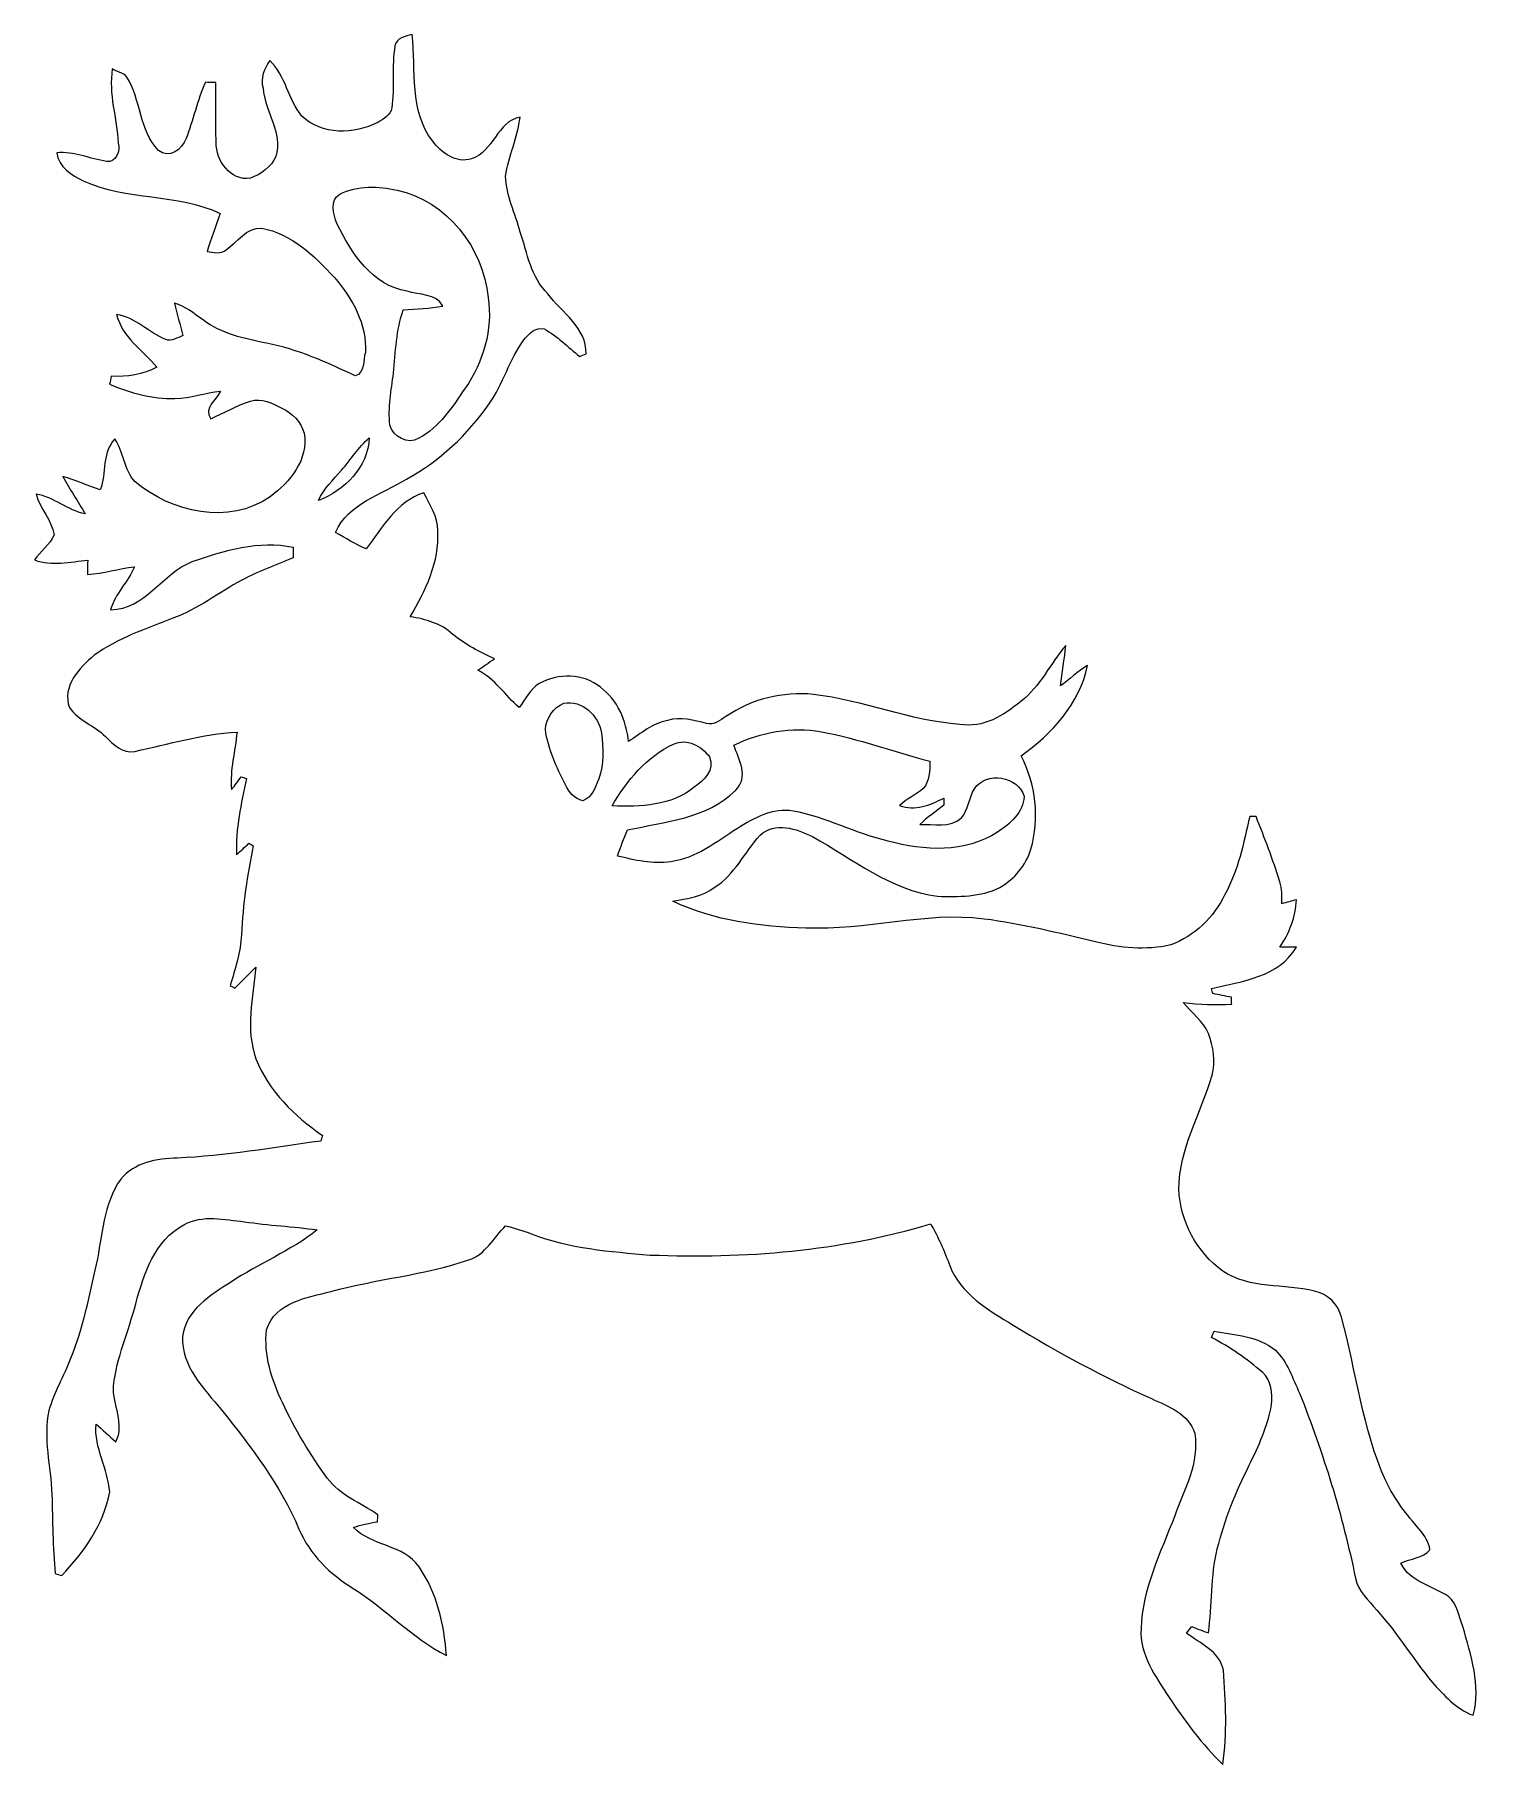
# Model space of a CAD drawing. Header units: centimetres. Extents: x -11.3 to 11.6, y -14.2 to 13.2.
import ezdxf

# ---------------------------------------------------------------- set-up
doc = ezdxf.new("R2010")
doc.units = ezdxf.units.CM
doc.header["$MEASUREMENT"] = 0
doc.layers.add('Layer 1', color=7, linetype='Continuous')

msp = doc.modelspace()

# ---------------------------------------------------------------- linework, layer by layer
at = {"layer": 'Layer 1', "color": 250}
for points, knots in [([(-5.56789, 12.97799), (-5.54179, 13.10711), (-5.40209, 13.12933), (-5.29555, 13.15755), (-5.29555, 13.15755), (-5.22817, 12.59734), (-5.34599, 11.94717), (-4.96888, 11.47127), (-4.96888, 11.47127), (-4.83306, 11.28536), (-4.59528, 11.11215), (-4.35469, 11.1947), (-4.35469, 11.1947), (-4.00685, 11.30053), (-3.95358, 11.78489), (-3.58528, 11.85192), (-3.58528, 11.85192), (-3.62656, 11.53195), (-3.76943, 11.23668), (-3.81741, 10.91812), (-3.81741, 10.91812), (-3.80541, 10.60944), (-3.66501, 10.32863), (-3.58387, 10.03547), (-3.58387, 10.03547), (-3.47204, 9.6968), (-3.41595, 9.31933), (-3.14748, 9.05863), (-3.14748, 9.05863), (-2.92806, 8.75806), (-2.53224, 8.52487), (-2.54247, 8.10648), (-2.54247, 8.10648), (-2.56787, 8.09625), (-2.61867, 8.07544), (-2.64442, 8.06521), (-2.64442, 8.06521), (-2.82646, 8.21796), (-2.99932, 8.38623), (-3.20604, 8.50547), (-3.20604, 8.50547), (-3.33728, 8.54075), (-3.4544, 8.42186), (-3.52884, 8.32838), (-3.52884, 8.32838), (-3.75461, 8.01652), (-3.8548, 7.63517), (-4.07529, 7.31979), (-4.07529, 7.31979), (-4.41713, 6.8326), (-4.8581, 6.41103), (-5.38445, 6.1281), (-5.38445, 6.1281), (-5.78132, 5.88081), (-6.29885, 5.74851), (-6.50769, 5.28532), (-6.50769, 5.28532), (-6.35, 5.19218), (-6.19125, 5.09764), (-6.02298, 5.02391), (-6.02298, 5.02391), (-5.76792, 5.35905), (-5.54214, 5.77427), (-5.11175, 5.91114), (-5.11175, 5.91114), (-5.01615, 5.71959), (-4.88068, 5.53367), (-4.88985, 5.30895), (-4.88985, 5.30895), (-4.85634, 4.81859), (-5.08564, 4.36245), (-5.32589, 3.95041), (-5.32589, 3.95041), (-5.08071, 3.91301), (-4.83729, 3.84493), (-4.64996, 3.67206), (-4.64996, 3.67206), (-4.45417, 3.50732), (-4.22593, 3.39019), (-3.99309, 3.28718), (-3.99309, 3.28718), (-4.08023, 3.22439), (-4.16948, 3.16548), (-4.25697, 3.10339), (-4.25697, 3.10339), (-3.98427, 2.97109), (-3.82446, 2.70581), (-3.60151, 2.51389), (-3.60151, 2.51389), (-3.50308, 2.64548), (-3.43147, 2.80741), (-3.28366, 2.89278), (-3.28366, 2.89278), (-2.98944, 3.06317), (-2.58057, 3.05753), (-2.31528, 2.83422), (-2.31528, 2.83422), (-2.04188, 2.63807), (-1.90782, 2.30399), (-1.86972, 1.97908), (-1.86972, 1.97908), (-1.67146, 2.1015), (-1.49154, 2.27048), (-1.25307, 2.30928), (-1.25307, 2.30928), (-1.04704, 2.37984), (-0.83785, 2.30928), (-0.63641, 2.26448), (-0.63641, 2.26448), (-0.5207, 2.23026), (-0.42157, 2.31846), (-0.32914, 2.37208), (-0.32914, 2.37208), (0.0702, 2.65218), (0.57362, 2.7686), (1.05728, 2.72203), (1.05728, 2.72203), (1.84009, 2.62573), (2.58198, 2.30681), (3.37079, 2.2479), (3.37079, 2.2479), (3.73662, 2.18616), (4.0707, 2.38513), (4.33564, 2.61267), (4.33564, 2.61267), (4.64432, 2.84409), (4.79884, 3.21134), (5.0486, 3.49638), (5.0486, 3.49638), (5.02814, 3.28154), (4.9844, 3.07022), (4.96288, 2.85574), (4.96288, 2.85574), (5.10469, 2.96404), (5.23522, 3.08751), (5.38903, 3.17959), (5.38903, 3.17959), (5.27367, 2.57422), (4.826, 2.10256), (4.34199, 1.75225), (4.34199, 1.75225), (4.56918, 1.30034), (4.64079, 0.76165), (4.49333, 0.27376), (4.49333, 0.27376), (4.41889, 0.01693), (4.23227, -0.19932), (4.00367, -0.33373), (4.00367, -0.33373), (3.70029, -0.48189), (3.3461, -0.47907), (3.01696, -0.47131), (3.01696, -0.47131), (2.27083, -0.37747), (1.67711, 0.12488), (1.03752, 0.47237), (1.03752, 0.47237), (0.79199, 0.59972), (0.43991, 0.71261), (0.21131, 0.49459), (0.21131, 0.49459), (-0.03563, 0.22437), (-0.19191, -0.13335), (-0.51435, -0.33161), (-0.51435, -0.33161), (-0.70203, -0.47943), (-0.94474, -0.5013), (-1.16981, -0.54822), (-1.16981, -0.54822), (-0.51717, -0.85831), (0.21907, -0.95568), (0.93451, -0.97226), (0.93451, -0.97226), (1.87995, -1.02023), (2.81023, -0.71014), (3.75567, -0.83044), (3.75567, -0.83044), (4.3501, -0.90699), (4.93289, -1.05269), (5.51533, -1.19098), (5.51533, -1.19098), (5.90197, -1.29011), (6.31684, -1.32856), (6.70877, -1.24037), (6.70877, -1.24037), (7.08237, -1.0989), (7.39493, -0.80116), (7.56638, -0.44062), (7.56638, -0.44062), (7.77452, -0.05891), (7.86201, 0.37183), (7.9569, 0.79199), (7.9569, 0.79199), (7.9823, 0.79199), (8.03275, 0.79163), (8.05815, 0.79128), (8.05815, 0.79128), (8.1915, 0.45085), (8.32485, 0.10936), (8.43492, -0.23989), (8.43492, -0.23989), (8.47196, -0.35278), (8.4649, -0.47272), (8.4642, -0.58984), (8.4642, -0.58984), (8.54216, -0.56868), (8.61977, -0.5461), (8.69809, -0.52458), (8.69809, -0.52458), (8.6808, -0.79693), (8.58873, -1.0541), (8.43351, -1.276), (8.43351, -1.276), (8.49912, -1.27564), (8.63, -1.27494), (8.69527, -1.27459), (8.69527, -1.27459), (8.42186, -1.75013), (7.83696, -1.81116), (7.35365, -1.93111), (7.35365, -1.93111), (7.35894, -1.95051), (7.36917, -1.98967), (7.37447, -2.00907), (7.37447, -2.00907), (7.47077, -2.02741), (7.57167, -2.04964), (7.67009, -2.06869), (7.67009, -2.06869), (7.67045, -2.09656), (7.67151, -2.15159), (7.67221, -2.17911), (7.67221, -2.17911), (7.41609, -2.18722), (7.16033, -2.18369), (6.90704, -2.14912), (6.90704, -2.14912), (7.03404, -2.3174), (7.22066, -2.44228), (7.30638, -2.64019), (7.30638, -2.64019), (7.37835, -2.84868), (7.42703, -3.08398), (7.36212, -3.30129), (7.36212, -3.30129), (7.18785, -3.90278), (6.84248, -4.46193), (6.83613, -5.10505), (6.83613, -5.10505), (6.85553, -5.61128), (7.12364, -6.10235), (7.53251, -6.39974), (7.53251, -6.39974), (7.96149, -6.68902), (8.50265, -6.59624), (8.98313, -6.71407), (8.98313, -6.71407), (9.18916, -6.75922), (9.35814, -6.92185), (9.41105, -7.12646), (9.41105, -7.12646), (9.64142, -7.98901), (9.74055, -8.896), (10.10991, -9.71691), (10.10991, -9.71691), (10.24572, -9.99949), (10.4394, -10.25102), (10.64436, -10.48738), (10.64436, -10.48738), (10.72162, -10.57945), (10.79324, -10.68458), (10.80982, -10.80699), (10.80982, -10.80699), (10.69657, -10.94034), (10.49937, -10.94422), (10.34909, -11.01796), (10.34909, -11.01796), (10.49373, -11.32029), (10.85039, -11.37214), (11.10297, -11.54712), (11.10297, -11.54712), (11.24656, -11.66036), (11.26172, -11.86215), (11.32981, -12.0209), (11.32981, -12.0209), (11.4554, -12.47246), (11.62367, -12.95329), (11.49138, -13.42319), (11.49138, -13.42319), (11.22433, -13.32477), (11.02854, -13.10464), (10.84262, -12.89967), (10.84262, -12.89967), (10.54171, -12.52784), (10.28982, -12.11756), (9.96879, -11.76196), (9.96879, -11.76196), (9.83791, -11.60851), (9.67352, -11.46351), (9.63189, -11.25679), (9.63189, -11.25679), (9.42622, -10.25701), (9.12283, -9.27841), (8.74712, -8.32944), (8.74712, -8.32944), (8.63424, -8.09766), (8.55768, -7.83131), (8.36366, -7.6514), (8.36366, -7.6514), (8.09343, -7.41821), (7.72442, -7.4168), (7.39281, -7.34871), (7.39281, -7.34871), (7.3787, -7.38152), (7.36529, -7.41504), (7.35189, -7.44855), (7.35189, -7.44855), (7.64434, -7.59495), (7.90998, -7.78863), (8.15904, -7.99888), (8.15904, -7.99888), (8.30086, -8.12729), (8.31674, -8.33508), (8.30086, -8.51429), (8.30086, -8.51429), (8.24689, -8.85261), (8.0959, -9.16411), (7.94914, -9.47032), (7.94914, -9.47032), (7.73818, -9.89295), (7.5565, -10.33286), (7.44502, -10.79288), (7.44502, -10.79288), (7.33884, -11.22751), (7.36071, -11.67871), (7.30497, -12.12039), (7.30497, -12.12039), (7.21572, -12.08969), (7.12787, -12.05583), (7.04039, -12.0209), (7.04039, -12.0209), (7.01252, -12.05477), (6.98429, -12.08864), (6.95678, -12.12321), (6.95678, -12.12321), (7.17303, -12.2936), (7.48242, -12.40508), (7.54027, -12.71094), (7.54027, -12.71094), (7.58261, -13.20341), (7.60024, -13.70824), (7.53216, -14.20036), (7.53216, -14.20036), (7.20196, -13.88886), (6.93667, -13.51633), (6.68232, -13.14309), (6.68232, -13.14309), (6.47171, -12.81324), (6.21171, -12.46576), (6.23746, -12.05265), (6.23746, -12.05265), (6.25687, -11.42012), (6.55108, -10.85039), (6.77086, -10.27007), (6.77086, -10.27007), (6.92467, -9.85097), (7.16209, -9.42799), (7.08766, -8.96479), (7.08766, -8.96479), (6.98923, -8.65434), (6.67103, -8.53546), (6.40115, -8.41446), (6.40115, -8.41446), (5.64797, -8.07544), (4.91843, -7.68385), (4.21428, -7.25205), (4.21428, -7.25205), (3.82341, -7.0164), (3.38208, -6.75852), (3.21134, -6.31155), (3.21134, -6.31155), (3.12632, -6.08365), (3.03142, -5.85929), (2.90618, -5.65079), (2.90618, -5.65079), (1.47426, -6.08612), (-0.03916, -6.20183), (-1.52859, -6.14398), (-1.52859, -6.14398), (-2.16359, -6.09106), (-2.81093, -6.0392), (-3.41066, -5.80743), (-3.41066, -5.80743), (-3.5433, -5.75769), (-3.67877, -5.71535), (-3.8167, -5.6829), (-3.8167, -5.6829), (-4.00685, -5.8674), (-4.13138, -6.13904), (-4.40055, -6.22124), (-4.40055, -6.22124), (-5.10787, -6.46254), (-5.85999, -6.5218), (-6.57931, -6.72006), (-6.57931, -6.72006), (-6.95219, -6.81461), (-7.46795, -6.89504), (-7.59778, -7.32578), (-7.59778, -7.32578), (-7.64611, -7.72689), (-7.51628, -8.12094), (-7.34801, -8.47901), (-7.34801, -8.47901), (-7.14763, -8.8967), (-6.91444, -9.30028), (-6.63751, -9.67281), (-6.63751, -9.67281), (-6.44137, -9.94763), (-6.10623, -10.0651), (-5.83706, -10.25172), (-5.83706, -10.25172), (-5.83883, -10.28841), (-5.84059, -10.32581), (-5.84235, -10.36355), (-5.84235, -10.36355), (-5.97218, -10.38296), (-6.10129, -10.40871), (-6.22371, -10.45598), (-6.22371, -10.45598), (-5.92843, -10.75302), (-5.43207, -10.72233), (-5.18619, -11.07652), (-5.18619, -11.07652), (-4.90114, -11.48433), (-4.78825, -11.98951), (-4.75192, -12.47881), (-4.75192, -12.47881), (-5.29696, -12.20223), (-5.71324, -11.73762), (-6.229, -11.41589), (-6.229, -11.41589), (-6.59589, -11.19152), (-6.9155, -10.8779), (-7.08589, -10.47785), (-7.08589, -10.47785), (-7.37941, -9.78253), (-7.84401, -9.17893), (-8.3118, -8.59331), (-8.3118, -8.59331), (-8.59014, -8.25606), (-8.95103, -7.90257), (-8.92669, -7.43021), (-8.92669, -7.43021), (-8.88012, -7.0164), (-8.48572, -6.77862), (-8.16751, -6.57789), (-8.16751, -6.57789), (-7.72513, -6.2798), (-7.21713, -6.08083), (-6.79873, -5.74781), (-6.79873, -5.74781), (-7.18044, -5.68889), (-7.56779, -5.67725), (-7.94985, -5.61728), (-7.94985, -5.61728), (-8.26311, -5.58659), (-8.61272, -5.49981), (-8.90552, -5.66491), (-8.90552, -5.66491), (-9.36978, -5.91291), (-9.54017, -6.44102), (-9.66893, -6.91656), (-9.66893, -6.91656), (-9.78041, -7.35083), (-9.97126, -7.76534), (-10.01959, -8.21514), (-10.01959, -8.21514), (-10.04182, -8.51076), (-9.83086, -8.81521), (-9.98538, -9.0992), (-9.98538, -9.0992), (-10.08944, -9.00606), (-10.1914, -8.91046), (-10.29653, -8.81909), (-10.29653, -8.81909), (-10.32898, -9.19692), (-10.10744, -9.525), (-10.08098, -9.89048), (-10.08098, -9.89048), (-10.17446, -10.40624), (-10.4842, -10.84333), (-10.84016, -11.21339), (-10.84016, -11.21339), (-10.86591, -11.20563), (-10.91706, -11.18976), (-10.94281, -11.182), (-10.94281, -11.182), (-10.97986, -10.76537), (-10.98479, -10.34697), (-10.99503, -9.92964), (-10.99503, -9.92964), (-11.01266, -9.48831), (-11.13543, -9.04381), (-11.04194, -8.60319), (-11.04194, -8.60319), (-10.96116, -8.31744), (-10.80735, -8.05956), (-10.70081, -7.78334), (-10.70081, -7.78334), (-10.50678, -7.30321), (-10.408, -6.79379), (-10.29229, -6.29179), (-10.29229, -6.29179), (-10.19739, -5.83671), (-10.18399, -5.33647), (-9.906, -4.94489), (-9.906, -4.94489), (-9.68834, -4.67995), (-9.33556, -4.62209), (-9.01277, -4.61045), (-9.01277, -4.61045), (-8.24865, -4.57941), (-7.49512, -4.44606), (-6.73876, -4.34199), (-6.73876, -4.34199), (-6.73276, -4.31976), (-6.72077, -4.27567), (-6.71477, -4.25344), (-6.71477, -4.25344), (-7.15927, -3.94794), (-7.56744, -3.55141), (-7.76605, -3.04024), (-7.76605, -3.04024), (-7.93997, -2.56822), (-7.80733, -2.07292), (-7.76887, -1.59314), (-7.76887, -1.59314), (-7.88211, -1.70004), (-7.98795, -1.81469), (-8.09801, -1.92511), (-8.09801, -1.92511), (-8.11671, -1.91417), (-8.15446, -1.89195), (-8.17316, -1.88101), (-8.17316, -1.88101), (-8.09696, -1.61643), (-8.007, -1.3522), (-7.99747, -1.07491), (-7.99747, -1.07491), (-7.97031, -0.60219), (-7.90575, -0.133), (-7.80874, 0.32985), (-7.80874, 0.32985), (-7.82638, 0.33973), (-7.8613, 0.35913), (-7.87894, 0.36901), (-7.87894, 0.36901), (-7.94209, 0.30692), (-8.007, 0.24624), (-8.07473, 0.18909), (-8.07473, 0.18909), (-8.08884, 0.59725), (-8.00453, 0.99766), (-7.91351, 1.39241), (-7.91351, 1.39241), (-7.94244, 1.40229), (-7.97137, 1.41182), (-8.00029, 1.42099), (-8.00029, 1.42099), (-8.04827, 1.35184), (-8.09766, 1.28341), (-8.15199, 1.21885), (-8.15199, 1.21885), (-8.18409, 1.52612), (-8.09166, 1.82386), (-8.06626, 2.12725), (-8.06626, 2.12725), (-8.61766, 2.09726), (-9.14788, 1.93604), (-9.68375, 1.82139), (-9.68375, 1.82139), (-9.88272, 1.7847), (-10.02171, 1.93534), (-10.14836, 2.05775), (-10.14836, 2.05775), (-10.32157, 2.22814), (-10.57557, 2.30893), (-10.71598, 2.51284), (-10.71598, 2.51284), (-10.84333, 2.84621), (-10.56146, 3.14396), (-10.32581, 3.34081), (-10.32581, 3.34081), (-9.95045, 3.61174), (-9.50771, 3.7592), (-9.08156, 3.92853), (-9.08156, 3.92853), (-8.68504, 4.06541), (-8.35589, 4.33493), (-7.9883, 4.52896), (-7.9883, 4.52896), (-7.73007, 4.67113), (-7.45031, 4.76603), (-7.17973, 4.88209), (-7.17973, 4.88209), (-7.17868, 4.93818), (-7.17762, 4.99392), (-7.17656, 5.04966), (-7.17656, 5.04966), (-7.71878, 5.16537), (-8.26558, 4.99921), (-8.77358, 4.82247), (-8.77358, 4.82247), (-9.24948, 4.64326), (-9.51512, 4.06083), (-10.06546, 4.06153), (-10.06546, 4.06153), (-9.9949, 4.318), (-9.78853, 4.50003), (-9.68763, 4.74169), (-9.68763, 4.74169), (-9.93775, 4.71135), (-10.18046, 4.63691), (-10.43199, 4.61962), (-10.43199, 4.61962), (-10.43199, 4.69406), (-10.43093, 4.76885), (-10.42917, 4.84293), (-10.42917, 4.84293), (-10.70716, 4.82177), (-10.99785, 4.74768), (-11.26913, 4.84823), (-11.26913, 4.84823), (-11.17741, 4.98898), (-11.02678, 5.08776), (-10.9601, 5.24404), (-10.9601, 5.24404), (-10.99785, 5.47934), (-11.1827, 5.66103), (-11.24444, 5.89033), (-11.24444, 5.89033), (-10.96222, 5.84482), (-10.74914, 5.6328), (-10.47009, 5.57883), (-10.47009, 5.57883), (-10.58086, 5.77956), (-10.71668, 5.96512), (-10.82393, 6.16797), (-10.82393, 6.16797), (-10.62179, 6.11011), (-10.42988, 6.02403), (-10.22985, 5.95912), (-10.22985, 5.95912), (-10.1286, 6.22335), (-10.20974, 6.54367), (-9.99843, 6.76346), (-9.99843, 6.76346), (-9.86084, 6.55355), (-9.85591, 6.27451), (-9.68128, 6.08824), (-9.68128, 6.08824), (-9.10625, 5.59717), (-8.19362, 5.39221), (-7.54204, 5.84835), (-7.54204, 5.84835), (-7.23124, 6.08048), (-6.9275, 6.43572), (-7.00511, 6.85553), (-7.00511, 6.85553), (-7.0552, 7.03192), (-7.19243, 7.17056), (-7.35436, 7.24958), (-7.35436, 7.24958), (-7.50535, 7.32367), (-7.67962, 7.4168), (-7.85248, 7.36106), (-7.85248, 7.36106), (-8.07332, 7.29368), (-8.27088, 7.16915), (-8.48289, 7.08131), (-8.48289, 7.08131), (-8.60284, 7.25346), (-8.39223, 7.37517), (-8.32697, 7.51875), (-8.32697, 7.51875), (-8.56968, 7.49335), (-8.80251, 7.40657), (-9.04734, 7.40057), (-9.04734, 7.40057), (-9.40435, 7.39704), (-9.75642, 7.4863), (-10.08133, 7.62988), (-10.08133, 7.62988), (-10.07286, 7.67186), (-10.06404, 7.71384), (-10.05558, 7.75582), (-10.05558, 7.75582), (-9.80652, 7.73818), (-9.55534, 7.78051), (-9.33238, 7.89517), (-9.33238, 7.89517), (-9.56028, 8.16398), (-9.88131, 8.36789), (-9.97197, 8.7309), (-9.97197, 8.7309), (-9.67281, 8.68997), (-9.46679, 8.44091), (-9.19409, 8.33614), (-9.19409, 8.33614), (-9.0992, 8.29839), (-9.00818, 8.36577), (-8.9221, 8.39752), (-8.9221, 8.39752), (-8.96267, 8.56897), (-9.02123, 8.73548), (-9.05616, 8.90799), (-9.05616, 8.90799), (-8.88365, 8.86389), (-8.74854, 8.7436), (-8.60425, 8.64517), (-8.60425, 8.64517), (-8.31321, 8.42821), (-7.94879, 8.34531), (-7.59883, 8.27722), (-7.59883, 8.27722), (-7.10565, 8.18303), (-6.64598, 7.97278), (-6.19478, 7.76076), (-6.19478, 7.76076), (-6.04097, 7.80062), (-6.07272, 8.01582), (-6.03532, 8.12729), (-6.03532, 8.12729), (-6.00534, 8.57285), (-6.24205, 8.98842), (-6.52604, 9.31404), (-6.52604, 9.31404), (-6.83613, 9.66188), (-7.20549, 10.00513), (-7.67856, 10.09756), (-7.67856, 10.09756), (-7.91704, 10.10955), (-8.06062, 9.87284), (-8.23701, 9.75431), (-8.23701, 9.75431), (-8.32203, 9.67952), (-8.43986, 9.71127), (-8.53899, 9.72749), (-8.53899, 9.72749), (-8.47831, 9.93034), (-8.40317, 10.12825), (-8.33155, 10.32722), (-8.33155, 10.32722), (-9.01347, 10.6553), (-9.81287, 10.52759), (-10.49867, 10.84404), (-10.49867, 10.84404), (-10.68246, 10.93823), (-10.88849, 11.05888), (-10.91918, 11.28712), (-10.91918, 11.28712), (-10.64578, 11.31852), (-10.39389, 11.1887), (-10.12825, 11.15131), (-10.12825, 11.15131), (-9.9822, 11.12696), (-9.90529, 11.32664), (-9.94516, 11.44164), (-9.94516, 11.44164), (-9.96562, 11.83358), (-10.10285, 12.22057), (-10.039, 12.61498), (-10.039, 12.61498), (-9.97867, 12.56418), (-9.85732, 12.56242), (-9.80934, 12.48481), (-9.80934, 12.48481), (-9.58356, 12.12885), (-9.61284, 11.63779), (-9.30981, 11.32699), (-9.30981, 11.32699), (-9.14753, 11.18129), (-8.93022, 11.3471), (-8.87166, 11.51184), (-8.87166, 11.51184), (-8.75806, 11.80394), (-8.69597, 12.11615), (-8.56686, 12.40331), (-8.56686, 12.40331), (-8.51253, 12.40155), (-8.45785, 12.39979), (-8.40317, 12.39802), (-8.40317, 12.39802), (-8.39188, 12.08264), (-8.40705, 11.7669), (-8.39576, 11.45152), (-8.39576, 11.45152), (-8.39929, 11.16542), (-8.17174, 10.83663), (-7.85424, 10.88531), (-7.85424, 10.88531), (-7.68879, 10.94634), (-7.52369, 11.06346), (-7.45349, 11.22998), (-7.45349, 11.22998), (-7.33848, 11.60815), (-7.62635, 11.94012), (-7.65281, 12.30983), (-7.65281, 12.30983), (-7.70643, 12.46999), (-7.62953, 12.61851), (-7.54839, 12.74868), (-7.54839, 12.74868), (-7.29192, 12.51021), (-7.26193, 12.13062), (-7.03897, 11.86991), (-7.03897, 11.86991), (-6.72112, 11.56053), (-6.21418, 11.57922), (-5.83918, 11.76761), (-5.83918, 11.76761), (-5.74887, 11.82299), (-5.63704, 11.88473), (-5.61658, 11.99868), (-5.61658, 11.99868), (-5.57036, 12.32288), (-5.62046, 12.6559), (-5.56789, 12.97799), (-5.56789, 12.97799), (-5.56789, 12.97799), (-5.56789, 12.97799), (-5.56789, 12.97799)], [0, 0, 0, 0, 0.00478469, 0.00478469, 0.00478469, 0.00478469, 0.00956938, 0.00956938, 0.00956938, 0.00956938, 0.01435407, 0.01435407, 0.01435407, 0.01435407, 0.01913876, 0.01913876, 0.01913876, 0.01913876, 0.02392344, 0.02392344, 0.02392344, 0.02392344, 0.02870813, 0.02870813, 0.02870813, 0.02870813, 0.03349282, 0.03349282, 0.03349282, 0.03349282, 0.03827751, 0.03827751, 0.03827751, 0.03827751, 0.0430622, 0.0430622, 0.0430622, 0.0430622, 0.04784689, 0.04784689, 0.04784689, 0.04784689, 0.05263158, 0.05263158, 0.05263158, 0.05263158, 0.05741627, 0.05741627, 0.05741627, 0.05741627, 0.06220096, 0.06220096, 0.06220096, 0.06220096, 0.06698565, 0.06698565, 0.06698565, 0.06698565, 0.07177033, 0.07177033, 0.07177033, 0.07177033, 0.07655502, 0.07655502, 0.07655502, 0.07655502, 0.08133971, 0.08133971, 0.08133971, 0.08133971, 0.0861244, 0.0861244, 0.0861244, 0.0861244, 0.09090909, 0.09090909, 0.09090909, 0.09090909, 0.09569378, 0.09569378, 0.09569378, 0.09569378, 0.10047847, 0.10047847, 0.10047847, 0.10047847, 0.10526316, 0.10526316, 0.10526316, 0.10526316, 0.11004785, 0.11004785, 0.11004785, 0.11004785, 0.11483254, 0.11483254, 0.11483254, 0.11483254, 0.11961722, 0.11961722, 0.11961722, 0.11961722, 0.12440191, 0.12440191, 0.12440191, 0.12440191, 0.1291866, 0.1291866, 0.1291866, 0.1291866, 0.13397129, 0.13397129, 0.13397129, 0.13397129, 0.13875598, 0.13875598, 0.13875598, 0.13875598, 0.14354067, 0.14354067, 0.14354067, 0.14354067, 0.14832536, 0.14832536, 0.14832536, 0.14832536, 0.15311005, 0.15311005, 0.15311005, 0.15311005, 0.15789474, 0.15789474, 0.15789474, 0.15789474, 0.16267943, 0.16267943, 0.16267943, 0.16267943, 0.16746411, 0.16746411, 0.16746411, 0.16746411, 0.1722488, 0.1722488, 0.1722488, 0.1722488, 0.17703349, 0.17703349, 0.17703349, 0.17703349, 0.18181818, 0.18181818, 0.18181818, 0.18181818, 0.18660287, 0.18660287, 0.18660287, 0.18660287, 0.19138756, 0.19138756, 0.19138756, 0.19138756, 0.19617225, 0.19617225, 0.19617225, 0.19617225, 0.20095694, 0.20095694, 0.20095694, 0.20095694, 0.20574163, 0.20574163, 0.20574163, 0.20574163, 0.21052632, 0.21052632, 0.21052632, 0.21052632, 0.215311, 0.215311, 0.215311, 0.215311, 0.22009569, 0.22009569, 0.22009569, 0.22009569, 0.22488038, 0.22488038, 0.22488038, 0.22488038, 0.22966507, 0.22966507, 0.22966507, 0.22966507, 0.23444976, 0.23444976, 0.23444976, 0.23444976, 0.23923445, 0.23923445, 0.23923445, 0.23923445, 0.24401914, 0.24401914, 0.24401914, 0.24401914, 0.24880383, 0.24880383, 0.24880383, 0.24880383, 0.25358852, 0.25358852, 0.25358852, 0.25358852, 0.25837321, 0.25837321, 0.25837321, 0.25837321, 0.26315789, 0.26315789, 0.26315789, 0.26315789, 0.26794258, 0.26794258, 0.26794258, 0.26794258, 0.27272727, 0.27272727, 0.27272727, 0.27272727, 0.27751196, 0.27751196, 0.27751196, 0.27751196, 0.28229665, 0.28229665, 0.28229665, 0.28229665, 0.28708134, 0.28708134, 0.28708134, 0.28708134, 0.29186603, 0.29186603, 0.29186603, 0.29186603, 0.29665072, 0.29665072, 0.29665072, 0.29665072, 0.30143541, 0.30143541, 0.30143541, 0.30143541, 0.3062201, 0.3062201, 0.3062201, 0.3062201, 0.31100478, 0.31100478, 0.31100478, 0.31100478, 0.31578947, 0.31578947, 0.31578947, 0.31578947, 0.32057416, 0.32057416, 0.32057416, 0.32057416, 0.32535885, 0.32535885, 0.32535885, 0.32535885, 0.33014354, 0.33014354, 0.33014354, 0.33014354, 0.33492823, 0.33492823, 0.33492823, 0.33492823, 0.33971292, 0.33971292, 0.33971292, 0.33971292, 0.34449761, 0.34449761, 0.34449761, 0.34449761, 0.3492823, 0.3492823, 0.3492823, 0.3492823, 0.35406699, 0.35406699, 0.35406699, 0.35406699, 0.35885167, 0.35885167, 0.35885167, 0.35885167, 0.36363636, 0.36363636, 0.36363636, 0.36363636, 0.36842105, 0.36842105, 0.36842105, 0.36842105, 0.37320574, 0.37320574, 0.37320574, 0.37320574, 0.37799043, 0.37799043, 0.37799043, 0.37799043, 0.38277512, 0.38277512, 0.38277512, 0.38277512, 0.38755981, 0.38755981, 0.38755981, 0.38755981, 0.3923445, 0.3923445, 0.3923445, 0.3923445, 0.39712919, 0.39712919, 0.39712919, 0.39712919, 0.40191388, 0.40191388, 0.40191388, 0.40191388, 0.40669856, 0.40669856, 0.40669856, 0.40669856, 0.41148325, 0.41148325, 0.41148325, 0.41148325, 0.41626794, 0.41626794, 0.41626794, 0.41626794, 0.42105263, 0.42105263, 0.42105263, 0.42105263, 0.42583732, 0.42583732, 0.42583732, 0.42583732, 0.43062201, 0.43062201, 0.43062201, 0.43062201, 0.4354067, 0.4354067, 0.4354067, 0.4354067, 0.44019139, 0.44019139, 0.44019139, 0.44019139, 0.44497608, 0.44497608, 0.44497608, 0.44497608, 0.44976077, 0.44976077, 0.44976077, 0.44976077, 0.45454545, 0.45454545, 0.45454545, 0.45454545, 0.45933014, 0.45933014, 0.45933014, 0.45933014, 0.46411483, 0.46411483, 0.46411483, 0.46411483, 0.46889952, 0.46889952, 0.46889952, 0.46889952, 0.47368421, 0.47368421, 0.47368421, 0.47368421, 0.4784689, 0.4784689, 0.4784689, 0.4784689, 0.48325359, 0.48325359, 0.48325359, 0.48325359, 0.48803828, 0.48803828, 0.48803828, 0.48803828, 0.49282297, 0.49282297, 0.49282297, 0.49282297, 0.49760766, 0.49760766, 0.49760766, 0.49760766, 0.50239234, 0.50239234, 0.50239234, 0.50239234, 0.50717703, 0.50717703, 0.50717703, 0.50717703, 0.51196172, 0.51196172, 0.51196172, 0.51196172, 0.51674641, 0.51674641, 0.51674641, 0.51674641, 0.5215311, 0.5215311, 0.5215311, 0.5215311, 0.52631579, 0.52631579, 0.52631579, 0.52631579, 0.53110048, 0.53110048, 0.53110048, 0.53110048, 0.53588517, 0.53588517, 0.53588517, 0.53588517, 0.54066986, 0.54066986, 0.54066986, 0.54066986, 0.54545455, 0.54545455, 0.54545455, 0.54545455, 0.55023923, 0.55023923, 0.55023923, 0.55023923, 0.55502392, 0.55502392, 0.55502392, 0.55502392, 0.55980861, 0.55980861, 0.55980861, 0.55980861, 0.5645933, 0.5645933, 0.5645933, 0.5645933, 0.56937799, 0.56937799, 0.56937799, 0.56937799, 0.57416268, 0.57416268, 0.57416268, 0.57416268, 0.57894737, 0.57894737, 0.57894737, 0.57894737, 0.58373206, 0.58373206, 0.58373206, 0.58373206, 0.58851675, 0.58851675, 0.58851675, 0.58851675, 0.59330144, 0.59330144, 0.59330144, 0.59330144, 0.59808612, 0.59808612, 0.59808612, 0.59808612, 0.60287081, 0.60287081, 0.60287081, 0.60287081, 0.6076555, 0.6076555, 0.6076555, 0.6076555, 0.61244019, 0.61244019, 0.61244019, 0.61244019, 0.61722488, 0.61722488, 0.61722488, 0.61722488, 0.62200957, 0.62200957, 0.62200957, 0.62200957, 0.62679426, 0.62679426, 0.62679426, 0.62679426, 0.63157895, 0.63157895, 0.63157895, 0.63157895, 0.63636364, 0.63636364, 0.63636364, 0.63636364, 0.64114833, 0.64114833, 0.64114833, 0.64114833, 0.64593301, 0.64593301, 0.64593301, 0.64593301, 0.6507177, 0.6507177, 0.6507177, 0.6507177, 0.65550239, 0.65550239, 0.65550239, 0.65550239, 0.66028708, 0.66028708, 0.66028708, 0.66028708, 0.66507177, 0.66507177, 0.66507177, 0.66507177, 0.66985646, 0.66985646, 0.66985646, 0.66985646, 0.67464115, 0.67464115, 0.67464115, 0.67464115, 0.67942584, 0.67942584, 0.67942584, 0.67942584, 0.68421053, 0.68421053, 0.68421053, 0.68421053, 0.68899522, 0.68899522, 0.68899522, 0.68899522, 0.6937799, 0.6937799, 0.6937799, 0.6937799, 0.69856459, 0.69856459, 0.69856459, 0.69856459, 0.70334928, 0.70334928, 0.70334928, 0.70334928, 0.70813397, 0.70813397, 0.70813397, 0.70813397, 0.71291866, 0.71291866, 0.71291866, 0.71291866, 0.71770335, 0.71770335, 0.71770335, 0.71770335, 0.72248804, 0.72248804, 0.72248804, 0.72248804, 0.72727273, 0.72727273, 0.72727273, 0.72727273, 0.73205742, 0.73205742, 0.73205742, 0.73205742, 0.73684211, 0.73684211, 0.73684211, 0.73684211, 0.74162679, 0.74162679, 0.74162679, 0.74162679, 0.74641148, 0.74641148, 0.74641148, 0.74641148, 0.75119617, 0.75119617, 0.75119617, 0.75119617, 0.75598086, 0.75598086, 0.75598086, 0.75598086, 0.76076555, 0.76076555, 0.76076555, 0.76076555, 0.76555024, 0.76555024, 0.76555024, 0.76555024, 0.77033493, 0.77033493, 0.77033493, 0.77033493, 0.77511962, 0.77511962, 0.77511962, 0.77511962, 0.77990431, 0.77990431, 0.77990431, 0.77990431, 0.784689, 0.784689, 0.784689, 0.784689, 0.78947368, 0.78947368, 0.78947368, 0.78947368, 0.79425837, 0.79425837, 0.79425837, 0.79425837, 0.79904306, 0.79904306, 0.79904306, 0.79904306, 0.80382775, 0.80382775, 0.80382775, 0.80382775, 0.80861244, 0.80861244, 0.80861244, 0.80861244, 0.81339713, 0.81339713, 0.81339713, 0.81339713, 0.81818182, 0.81818182, 0.81818182, 0.81818182, 0.82296651, 0.82296651, 0.82296651, 0.82296651, 0.8277512, 0.8277512, 0.8277512, 0.8277512, 0.83253589, 0.83253589, 0.83253589, 0.83253589, 0.83732057, 0.83732057, 0.83732057, 0.83732057, 0.84210526, 0.84210526, 0.84210526, 0.84210526, 0.84688995, 0.84688995, 0.84688995, 0.84688995, 0.85167464, 0.85167464, 0.85167464, 0.85167464, 0.85645933, 0.85645933, 0.85645933, 0.85645933, 0.86124402, 0.86124402, 0.86124402, 0.86124402, 0.86602871, 0.86602871, 0.86602871, 0.86602871, 0.8708134, 0.8708134, 0.8708134, 0.8708134, 0.87559809, 0.87559809, 0.87559809, 0.87559809, 0.88038278, 0.88038278, 0.88038278, 0.88038278, 0.88516746, 0.88516746, 0.88516746, 0.88516746, 0.88995215, 0.88995215, 0.88995215, 0.88995215, 0.89473684, 0.89473684, 0.89473684, 0.89473684, 0.89952153, 0.89952153, 0.89952153, 0.89952153, 0.90430622, 0.90430622, 0.90430622, 0.90430622, 0.90909091, 0.90909091, 0.90909091, 0.90909091, 0.9138756, 0.9138756, 0.9138756, 0.9138756, 0.91866029, 0.91866029, 0.91866029, 0.91866029, 0.92344498, 0.92344498, 0.92344498, 0.92344498, 0.92822967, 0.92822967, 0.92822967, 0.92822967, 0.93301435, 0.93301435, 0.93301435, 0.93301435, 0.93779904, 0.93779904, 0.93779904, 0.93779904, 0.94258373, 0.94258373, 0.94258373, 0.94258373, 0.94736842, 0.94736842, 0.94736842, 0.94736842, 0.95215311, 0.95215311, 0.95215311, 0.95215311, 0.9569378, 0.9569378, 0.9569378, 0.9569378, 0.96172249, 0.96172249, 0.96172249, 0.96172249, 0.96650718, 0.96650718, 0.96650718, 0.96650718, 0.97129187, 0.97129187, 0.97129187, 0.97129187, 0.97607656, 0.97607656, 0.97607656, 0.97607656, 0.98086124, 0.98086124, 0.98086124, 0.98086124, 0.98564593, 0.98564593, 0.98564593, 0.98564593, 0.99043062, 0.99043062, 0.99043062, 0.99043062, 1, 1, 1, 1]), ([(-6.4389, 10.63519), (-6.60471, 10.53888), (-6.54226, 10.31522), (-6.48476, 10.16741), (-6.48476, 10.16741), (-6.25581, 9.70104), (-5.92773, 9.19057), (-5.37351, 9.09743), (-5.37351, 9.09743), (-5.18478, 9.0364), (-4.91631, 9.06639), (-4.81013, 8.86248), (-4.81013, 8.86248), (-5.0165, 8.82438), (-5.22711, 8.82438), (-5.43525, 8.80604), (-5.43525, 8.80604), (-5.54778, 8.4836), (-5.55696, 8.13929), (-5.59082, 7.80309), (-5.59082, 7.80309), (-5.62504, 7.53075), (-5.68149, 7.25734), (-5.64656, 6.98183), (-5.64656, 6.98183), (-5.59999, 6.79626), (-5.36011, 6.66503), (-5.1883, 6.77263), (-5.1883, 6.77263), (-4.86304, 6.94584), (-4.65878, 7.26687), (-4.45805, 7.5632), (-4.45805, 7.5632), (-4.17054, 7.97701), (-4.01355, 8.49418), (-4.09293, 8.99795), (-4.09293, 8.99795), (-4.16631, 9.785), (-4.74451, 10.52795), (-5.53332, 10.69763), (-5.53332, 10.69763), (-5.82859, 10.76713), (-6.16162, 10.77031), (-6.4389, 10.63519), (-6.4389, 10.63519), (-6.4389, 10.63519), (-6.4389, 10.63519), (-6.4389, 10.63519)], [0, 0, 0, 0, 0.07692308, 0.07692308, 0.07692308, 0.07692308, 0.15384615, 0.15384615, 0.15384615, 0.15384615, 0.23076923, 0.23076923, 0.23076923, 0.23076923, 0.30769231, 0.30769231, 0.30769231, 0.30769231, 0.38461538, 0.38461538, 0.38461538, 0.38461538, 0.46153846, 0.46153846, 0.46153846, 0.46153846, 0.53846154, 0.53846154, 0.53846154, 0.53846154, 0.61538462, 0.61538462, 0.61538462, 0.61538462, 0.69230769, 0.69230769, 0.69230769, 0.69230769, 0.76923077, 0.76923077, 0.76923077, 0.76923077, 0.84615385, 0.84615385, 0.84615385, 0.84615385, 1, 1, 1, 1]), ([(-6.41209, 6.27062), (-6.54191, 6.11787), (-6.6929, 5.97711), (-6.77721, 5.7912), (-6.77721, 5.7912), (-6.36058, 5.94748), (-5.99758, 6.31472), (-5.97429, 6.77862), (-5.97429, 6.77862), (-6.14609, 6.63257), (-6.26145, 6.43608), (-6.41209, 6.27062), (-6.41209, 6.27062), (-6.41209, 6.27062), (-6.41209, 6.27062), (-6.41209, 6.27062)], [0, 0, 0, 0, 0.2, 0.2, 0.2, 0.2, 0.4, 0.4, 0.4, 0.4, 0.6, 0.6, 0.6, 0.6, 1, 1, 1, 1]), ([(-2.89736, 2.58233), (-3.05682, 2.5146), (-3.17959, 2.34456), (-3.18699, 2.16994), (-3.18699, 2.16994), (-3.14607, 1.85702), (-3.00814, 1.57021), (-2.87091, 1.29046), (-2.87091, 1.29046), (-2.81481, 1.17722), (-2.7245, 1.06786), (-2.59609, 1.03823), (-2.59609, 1.03823), (-2.44863, 1.09432), (-2.3943, 1.25554), (-2.33892, 1.38853), (-2.33892, 1.38853), (-2.25919, 1.61925), (-2.27224, 1.8729), (-2.2987, 2.11102), (-2.2987, 2.11102), (-2.34068, 2.38619), (-2.60491, 2.6416), (-2.89736, 2.58233), (-2.89736, 2.58233), (-2.89736, 2.58233), (-2.89736, 2.58233), (-2.89736, 2.58233)], [0, 0, 0, 0, 0.125, 0.125, 0.125, 0.125, 0.25, 0.25, 0.25, 0.25, 0.375, 0.375, 0.375, 0.375, 0.5, 0.5, 0.5, 0.5, 0.625, 0.625, 0.625, 0.625, 0.75, 0.75, 0.75, 0.75, 1, 1, 1, 1]), ([(-0.20249, 1.91946), (-0.12982, 1.68698), (0.04304, 1.4164), (-0.18027, 1.20438), (-0.18027, 1.20438), (-0.62724, 0.75494), (-1.29999, 0.70908), (-1.8856, 0.57926), (-1.8856, 0.57926), (-1.94169, 0.44309), (-1.99954, 0.30692), (-2.04576, 0.16651), (-2.04576, 0.16651), (-1.77094, 0.09878), (-1.48802, 0.03775), (-1.20368, 0.07549), (-1.20368, 0.07549), (-0.80081, 0.12771), (-0.47731, 0.39088), (-0.14676, 0.60396), (-0.14676, 0.60396), (0.1143, 0.76623), (0.4131, 0.93733), (0.73413, 0.8763), (0.73413, 0.8763), (1.25483, 0.78634), (1.72367, 0.51541), (2.23943, 0.40287), (2.23943, 0.40287), (2.80211, 0.24553), (3.4604, 0.2092), (3.96769, 0.54434), (3.96769, 0.54434), (4.16313, 0.67239), (4.38044, 0.85725), (4.38714, 1.10702), (4.38714, 1.10702), (4.30283, 1.42699), (3.78213, 1.51448), (3.60362, 1.23084), (3.60362, 1.23084), (3.51367, 1.08656), (3.50661, 0.89923), (3.39549, 0.76764), (3.39549, 0.76764), (3.21945, 0.60325), (2.94993, 0.67804), (2.7372, 0.66569), (2.7372, 0.66569), (2.85715, 0.77717), (2.9912, 0.87207), (3.11997, 0.97261), (3.11997, 0.97261), (3.11961, 1.00048), (3.11856, 1.05622), (3.1182, 1.08373), (3.1182, 1.08373), (2.90089, 0.96802), (2.66206, 0.8763), (2.41794, 0.96696), (2.41794, 0.96696), (2.53365, 1.06715), (2.673, 1.13524), (2.79118, 1.2319), (2.79118, 1.2319), (2.89419, 1.34867), (2.89595, 1.51659), (2.89631, 1.66405), (2.89631, 1.66405), (2.32304, 1.81398), (1.76424, 2.02318), (1.18075, 2.13184), (1.18075, 2.13184), (0.70979, 2.21615), (0.22437, 2.12796), (-0.20249, 1.91946), (-0.20249, 1.91946), (-0.20249, 1.91946), (-0.20249, 1.91946), (-0.20249, 1.91946)], [0, 0, 0, 0, 0.04761905, 0.04761905, 0.04761905, 0.04761905, 0.0952381, 0.0952381, 0.0952381, 0.0952381, 0.14285714, 0.14285714, 0.14285714, 0.14285714, 0.19047619, 0.19047619, 0.19047619, 0.19047619, 0.23809524, 0.23809524, 0.23809524, 0.23809524, 0.28571429, 0.28571429, 0.28571429, 0.28571429, 0.33333333, 0.33333333, 0.33333333, 0.33333333, 0.38095238, 0.38095238, 0.38095238, 0.38095238, 0.42857143, 0.42857143, 0.42857143, 0.42857143, 0.47619048, 0.47619048, 0.47619048, 0.47619048, 0.52380952, 0.52380952, 0.52380952, 0.52380952, 0.57142857, 0.57142857, 0.57142857, 0.57142857, 0.61904762, 0.61904762, 0.61904762, 0.61904762, 0.66666667, 0.66666667, 0.66666667, 0.66666667, 0.71428571, 0.71428571, 0.71428571, 0.71428571, 0.76190476, 0.76190476, 0.76190476, 0.76190476, 0.80952381, 0.80952381, 0.80952381, 0.80952381, 0.85714286, 0.85714286, 0.85714286, 0.85714286, 0.9047619, 0.9047619, 0.9047619, 0.9047619, 1, 1, 1, 1]), ([(-1.15782, 1.93604), (-1.58609, 1.74061), (-1.89759, 1.35537), (-2.13113, 0.95779), (-2.13113, 0.95779), (-1.68734, 0.94262), (-1.18816, 0.95709), (-0.8315, 1.25659), (-0.8315, 1.25659), (-0.67345, 1.35961), (-0.50483, 1.52259), (-0.58879, 1.73426), (-0.58879, 1.73426), (-0.71332, 1.90077), (-0.95215, 2.03694), (-1.15782, 1.93604)], [0, 0, 0, 0, 0.2, 0.2, 0.2, 0.2, 0.4, 0.4, 0.4, 0.4, 0.6, 0.6, 0.6, 0.6, 1, 1, 1, 1])]:
    msp.add_open_spline(points, degree=3, knots=knots, dxfattribs=at)

doc.saveas('drawing.dxf')
